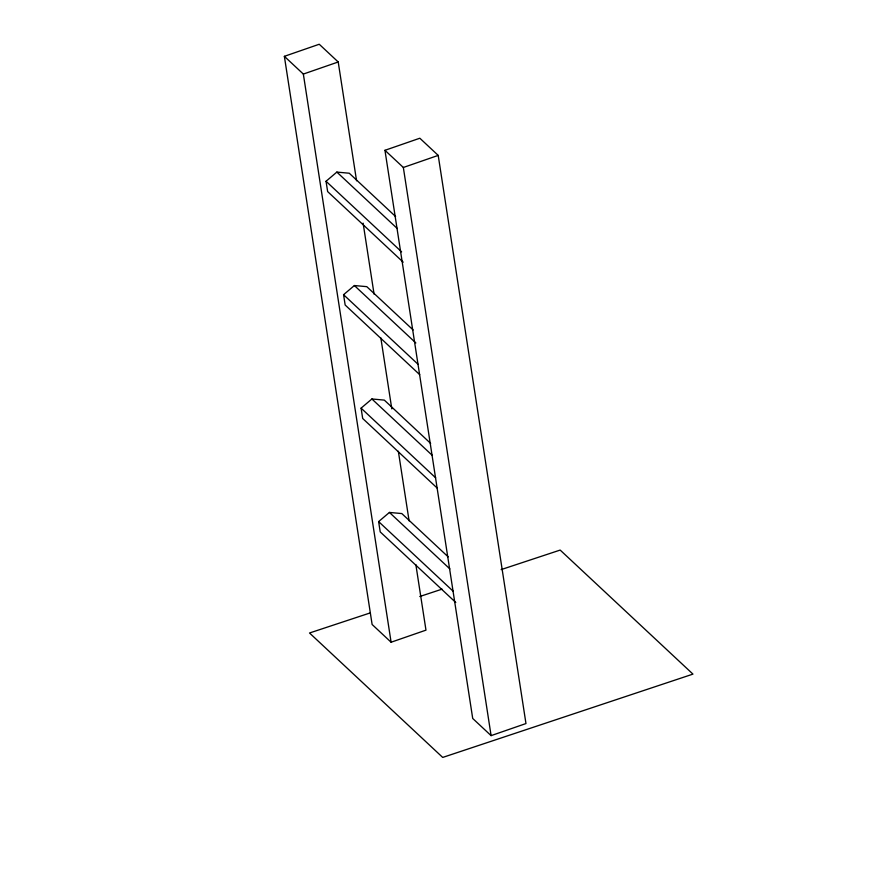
<?xml version="1.0" encoding="UTF-8"?>
<svg xmlns="http://www.w3.org/2000/svg" width="885" height="885" viewBox="0 0 885 885"><rect width="100%" height="100%" fill="white"/><g stroke="black" fill="none" stroke-linecap="round" stroke-linejoin="round"><path stroke-width="1.33" d="M403.206 262.181L327.638 191.58L326.045 181.27L336.853 172.088L349.265 173.228L395.606 216.526M419.722 374.676L345.161 305.026L343.568 294.705L354.376 285.534L366.788 286.663L413.129 329.972M437.245 488.122L362.684 418.472L361.091 408.151L371.899 398.98L384.311 400.108L430.652 443.418M455.786 602.497L380.218 531.907L378.625 521.597L389.422 512.437L401.812 513.566L448.164 556.864M415.85 564.586L425.973 630.142L391.104 642.222L372.12 624.489L284.362 56.33L319.242 44.25L338.214 61.983L356.566 180.805M284.362 56.33L303.345 74.063L338.214 61.983M384.953 150.306L419.833 138.226L438.208 155.395L525.967 723.554L491.098 735.634L472.712 718.465L384.953 150.306L403.339 167.475L491.098 735.634M403.339 167.475L438.208 155.395M369.886 613.028L309.518 632.996L442.71 757.427L692.955 674.116L560.172 550.072L501.12 569.608M419.755 596.523L442.069 589.144M336.853 172.088L397.31 228.562M326.045 181.27L401.613 251.86M354.376 285.534L415.839 342.949M343.568 294.705L418.129 364.366M371.899 398.98L432.356 455.454M361.091 408.151L435.652 477.812M389.422 512.437L449.879 568.911M378.625 521.597L453.186 591.257M363.115 223.142L374.078 294.163M380.827 337.86L391.801 408.881M398.338 451.228L409.102 520.878M303.345 74.063L391.104 642.222"/></g></svg>
